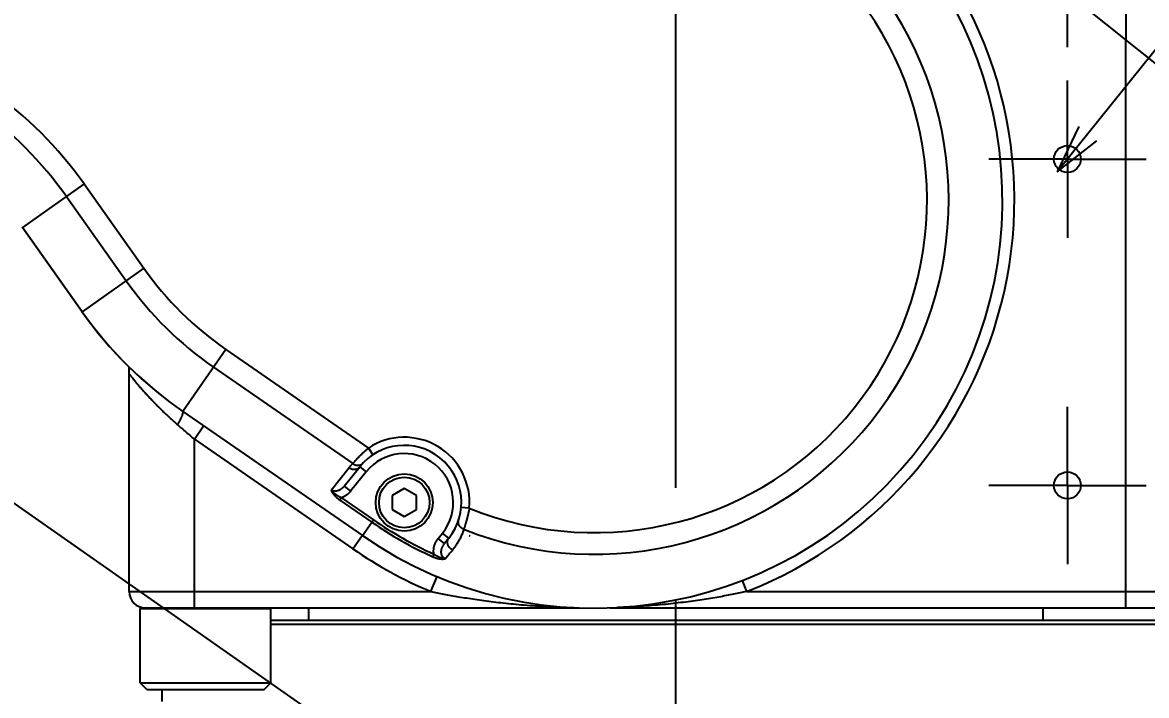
# Model space of a CAD drawing. Extents: x 0 to 3364, y 0 to 2376.
# Drawn here: x 1743.5 to 1881.2, y 1127.6 to 1210.1 of the extents above; entities that cross this region are included whole.
import ezdxf

# ---------------------------------------------------------------- set-up
doc = ezdxf.new("R2010")
doc.units = 0
doc.header["$LTSCALE"] = 185.02
doc.header["$PDMODE"] = 3
doc.header["$PDSIZE"] = 0.3125
doc.linetypes.add('CENTER', pattern=[0.6, 0.375, -0.075, 0.075, -0.075])
doc.layers.get('0').update_dxf_attribs({"linetype": 'CONTINUOUS'})
doc.layers.get('DEFPOINTS').update_dxf_attribs({"linetype": 'CONTINUOUS'})
doc.layers.add('95_ALL_DIM', color=7, linetype='CONTINUOUS')
doc.layers.add('DEFAULT_1', color=7, linetype='CENTER')
doc.styles.get("Standard").update_dxf_attribs({"font": 'txt', "width": 0.8})
doc.dimstyles.new('DIMSTYLE_1', dxfattribs={"dimtxt": 16, "dimasz": 6, "dimexe": 0.18, "dimexo": 0.0625, "dimgap": 0.09, "dimtad": 1, "dimdec": 3, "dimdsep": 46, "dimtxsty": 'Standard', "dimblk": 'OPEN', "dimblk1": 'OPEN', "dimblk2": 'OPEN', "dimcen": 0.09, "dimadec": 0, "dimazin": 0, "dimtp": 0.3, "dimtm": 0.3, "dimtfac": 1, "dimtdec": 3, "dimtofl": 0, "dimtmove": 0, "dimatfit": 3, "dimldrblk": 'OPEN', "dimfxl": 1, "dimtolj": 1, "dimarcsym": 0})
doc.dimstyles.new('DIMSTYLE_17', dxfattribs={"dimtxt": 16, "dimasz": 6, "dimexe": 0.18, "dimexo": 0.0625, "dimgap": 0.09, "dimtad": 1, "dimtih": 1, "dimtoh": 1, "dimdec": 3, "dimdsep": 46, "dimtxsty": 'Standard', "dimblk": 'OPEN', "dimblk1": 'OPEN', "dimblk2": 'OPEN', "dimcen": 0.09, "dimadec": 0, "dimazin": 0, "dimtp": 0.1, "dimtm": 0.1, "dimtfac": 1, "dimtdec": 3, "dimtofl": 0, "dimtmove": 0, "dimatfit": 3, "dimldrblk": 'OPEN', "dimfxl": 1, "dimtolj": 1, "dimarcsym": 0})
doc.dimstyles.new('DIMSTYLE_18', dxfattribs={"dimtxt": 16, "dimasz": 6, "dimexe": 0.18, "dimexo": 0.0625, "dimgap": 0.09, "dimtad": 1, "dimtih": 1, "dimtoh": 1, "dimdec": 3, "dimdsep": 46, "dimtxsty": 'Standard', "dimblk": 'OPEN', "dimblk1": 'OPEN', "dimblk2": 'OPEN', "dimcen": 0.09, "dimadec": 0, "dimazin": 0, "dimtp": 0.2, "dimtm": 0.2, "dimtfac": 1, "dimtdec": 3, "dimtofl": 0, "dimtmove": 0, "dimatfit": 3, "dimldrblk": 'OPEN', "dimfxl": 1, "dimtolj": 1, "dimarcsym": 0})
doc.dimstyles.new('DIMSTYLE_19', dxfattribs={"dimtxt": 16, "dimasz": 6, "dimexe": 0.18, "dimexo": 0.0625, "dimgap": 0.09, "dimtad": 1, "dimtih": 1, "dimtoh": 1, "dimdec": 3, "dimdsep": 46, "dimtxsty": 'Standard', "dimblk": 'OPEN', "dimblk1": 'OPEN', "dimblk2": 'OPEN', "dimcen": 0.09, "dimadec": 0, "dimazin": 0, "dimtp": 0.012, "dimtfac": 1, "dimtdec": 3, "dimtofl": 0, "dimtmove": 0, "dimatfit": 3, "dimldrblk": 'OPEN', "dimfxl": 1, "dimtolj": 1, "dimarcsym": 0})
doc.dimstyles.new('DIMSTYLE_2', dxfattribs={"dimtxt": 16, "dimasz": 6, "dimexe": 0.18, "dimexo": 0.0625, "dimgap": 0.09, "dimtad": 1, "dimdec": 3, "dimdsep": 46, "dimtxsty": 'Standard', "dimblk": 'OPEN', "dimblk1": 'OPEN', "dimblk2": 'OPEN', "dimcen": 0.09, "dimadec": 0, "dimazin": 0, "dimtp": 0.5, "dimtm": 0.5, "dimtfac": 1, "dimtdec": 3, "dimtofl": 0, "dimtmove": 0, "dimatfit": 3, "dimldrblk": 'OPEN', "dimfxl": 1, "dimtolj": 1, "dimarcsym": 0})
doc.dimstyles.new('DIMSTYLE_3', dxfattribs={"dimtxt": 16, "dimasz": 6, "dimexe": 0.18, "dimexo": 0.0625, "dimgap": 0.09, "dimtad": 1, "dimdec": 3, "dimdsep": 46, "dimtxsty": 'Standard', "dimblk": 'OPEN', "dimblk1": 'OPEN', "dimblk2": 'OPEN', "dimcen": 0.09, "dimadec": 0, "dimazin": 0, "dimtp": 0.8, "dimtm": 0.8, "dimtfac": 1, "dimtdec": 3, "dimtofl": 0, "dimtmove": 0, "dimatfit": 3, "dimldrblk": 'OPEN', "dimfxl": 1, "dimtolj": 1, "dimarcsym": 0})

# ---------------------------------------------------------------- blocks, each defined once
blk = doc.blocks.new('_OPEN')
at = {"color": 0, "linetype": 'ByBlock'}
for p, q in [((0, 0), (-1, 0.233)), ((-1, -0.233), (0, 0)), ((-1, 0), (0, 0))]:
    blk.add_line(p, q, dxfattribs=at)
blk = doc.blocks.new('*D3')
at = {"layer": '95_ALL_DIM', "color": 0, "transparency": 16777216}
for p, q in [((1808.16, 1260.3), (2131.2, 1260.3)), ((2131.02, 946.3), (2131.02, 1254.3)), ((1752.59, 940.3), (2131.2, 940.3))]:
    blk.add_line(p, q, dxfattribs=at)
at = {"layer": 'DEFPOINTS', "color": 0, "transparency": 16777216}
for p in [(1808.1, 1260.3), (2131.02, 1260.3), (1752.52, 940.3)]:
    blk.add_point(p, dxfattribs=at)
at = {"layer": '95_ALL_DIM', "color": 0, "transparency": 16777216, "xscale": 6, "yscale": 6, "zscale": 6}
for p, rotation in [((2131.02, 1260.3), 90), ((2131.02, 940.3), 270)]:
    blk.add_blockref('_OPEN', p, dxfattribs=dict(at, rotation=rotation))
at = {"layer": '95_ALL_DIM', "color": 0, "transparency": 16777216, "insert": (2122.93, 1093.69), "char_height": 16, "attachment_point": 5, "rotation": 90}
blk.add_mtext('\\A1;320', dxfattribs=at)
blk = doc.blocks.new('*D8')
at = {"layer": '95_ALL_DIM', "color": 0, "transparency": 16777216}
for p, q in [((1702.59, 1581.8), (2183.2, 1581.8)), ((2183.02, 946.3), (2183.02, 1575.8)), ((1902.59, 940.3), (2183.2, 940.3))]:
    blk.add_line(p, q, dxfattribs=at)
at = {"layer": 'DEFPOINTS', "color": 0, "transparency": 16777216}
for p in [(1702.52, 1581.8), (2183.02, 1581.8), (1902.52, 940.3)]:
    blk.add_point(p, dxfattribs=at)
at = {"layer": '95_ALL_DIM', "color": 0, "transparency": 16777216, "xscale": 6, "yscale": 6, "zscale": 6}
for p, rotation in [((2183.02, 1581.8), 90), ((2183.02, 940.3), 270)]:
    blk.add_blockref('_OPEN', p, dxfattribs=dict(at, rotation=rotation))
at = {"layer": '95_ALL_DIM', "color": 0, "transparency": 16777216, "insert": (2158.93, 1269.38), "char_height": 16, "attachment_point": 5, "rotation": 90}
blk.add_mtext('\\A1;641.5\\P(Including the lamp)', dxfattribs=at)
blk = doc.blocks.new('*D17')
at = {"layer": '95_ALL_DIM', "color": 0, "transparency": 16777216}
for p, q in [((1408.52, 1506.24), (1408.52, 792.12)), ((1823.52, 927.65), (1823.52, 792.12)), ((1817.52, 792.3), (1414.52, 792.3))]:
    blk.add_line(p, q, dxfattribs=at)
at = {"layer": 'DEFPOINTS', "color": 0, "transparency": 16777216}
for p in [(1408.52, 1506.3), (1823.52, 927.71), (1408.52, 792.3)]:
    blk.add_point(p, dxfattribs=at)
at = {"layer": '95_ALL_DIM', "color": 0, "transparency": 16777216, "xscale": 6, "yscale": 6, "zscale": 6, "rotation": 180}
blk.add_blockref('_OPEN', (1408.52, 792.3), dxfattribs=at)
at = {"layer": '95_ALL_DIM', "color": 0, "transparency": 16777216, "xscale": 6, "yscale": 6, "zscale": 6}
blk.add_blockref('_OPEN', (1823.52, 792.3), dxfattribs=at)
at = {"layer": '95_ALL_DIM', "color": 0, "transparency": 16777216, "insert": (1621.18, 800.39), "char_height": 16, "attachment_point": 5}
blk.add_mtext('\\A1;415', dxfattribs=at)
blk = doc.blocks.new('*D63')
at = {"layer": '95_ALL_DIM', "color": 0, "transparency": 16777216}
for p, q in [((1823.52, 1295.52), (1823.52, 1297.49)), ((1829.52, 1297.31), (1865.52, 1297.31)), ((1871.52, 1207.01), (1871.52, 1297.49))]:
    blk.add_line(p, q, dxfattribs=at)
at = {"layer": 'DEFPOINTS', "color": 0, "transparency": 16777216}
for p in [(1871.52, 1297.31), (1823.52, 1295.46), (1871.52, 1206.95)]:
    blk.add_point(p, dxfattribs=at)
at = {"layer": '95_ALL_DIM', "color": 0, "transparency": 16777216, "xscale": 6, "yscale": 6, "zscale": 6, "rotation": 180}
blk.add_blockref('_OPEN', (1823.52, 1297.31), dxfattribs=at)
at = {"layer": '95_ALL_DIM', "color": 0, "transparency": 16777216, "xscale": 6, "yscale": 6, "zscale": 6}
blk.add_blockref('_OPEN', (1871.52, 1297.31), dxfattribs=at)
at = {"layer": '95_ALL_DIM', "color": 0, "transparency": 16777216, "insert": (1848.18, 1305.4), "char_height": 16, "attachment_point": 5}
blk.add_mtext('\\A1;48', dxfattribs=at)
blk = doc.blocks.new('*D73')
at = {"layer": '95_ALL_DIM', "color": 0, "transparency": 16777216}
for p, q in [((1904.51, 1234.36), (1874.03, 1196.42)), ((2097.31, 1234.36), (1904.51, 1234.36))]:
    blk.add_line(p, q, dxfattribs=at)
at = {"layer": 'DEFPOINTS', "color": 0, "transparency": 16777216}
for p in [(1872.78, 1194.86), (1870.27, 1191.74)]:
    blk.add_point(p, dxfattribs=at)
at = {"layer": '95_ALL_DIM', "color": 0, "transparency": 16777216, "xscale": 6, "yscale": 6, "zscale": 6, "rotation": 231.2272972867239}
blk.add_blockref('_OPEN', (1870.27, 1191.74), dxfattribs=at)
at = {"layer": '95_ALL_DIM', "color": 0, "transparency": 16777216, "insert": (2014.11, 1255.79), "char_height": 16, "attachment_point": 5}
blk.add_mtext('\\A1; 2-M depth 7\\P(Front & Back)', dxfattribs=at)
blk = doc.blocks.new('*D74')
at = {"layer": '95_ALL_DIM', "color": 0, "transparency": 16777216}
for p, q in [((1466.49, 1154.61), (1661.43, 1154.61)), ((1661.43, 1154.61), (1784.22, 1095.17))]:
    blk.add_line(p, q, dxfattribs=at)
at = {"layer": 'DEFPOINTS', "color": 0, "transparency": 16777216}
for p in [(1782.42, 1096.04), (1789.62, 1092.56)]:
    blk.add_point(p, dxfattribs=at)
at = {"layer": '95_ALL_DIM', "color": 0, "transparency": 16777216, "xscale": 6, "yscale": 6, "zscale": 6, "rotation": 334.1712205210118}
blk.add_blockref('_OPEN', (1789.62, 1092.56), dxfattribs=at)
at = {"layer": '95_ALL_DIM', "color": 0, "transparency": 16777216, "insert": (1551.83, 1176.03), "char_height": 16, "attachment_point": 5}
blk.add_mtext('\\A1;2-M∅8 depth 16 \\P(Front & Back)', dxfattribs=at)
blk = doc.blocks.new('*D75')
at = {"layer": '95_ALL_DIM', "color": 0, "transparency": 16777216}
for p, q in [((1471.96, 1209.27), (1659.35, 1209.27)), ((1659.35, 1209.27), (1821.07, 1096.02))]:
    blk.add_line(p, q, dxfattribs=at)
at = {"layer": 'DEFPOINTS', "color": 0, "transparency": 16777216}
for p in [(1821.07, 1096.02), (1825.98, 1092.58)]:
    blk.add_point(p, dxfattribs=at)
at = {"layer": '95_ALL_DIM', "color": 0, "transparency": 16777216, "xscale": 6, "yscale": 6, "zscale": 6, "rotation": 324.9986121584266}
blk.add_blockref('_OPEN', (1825.98, 1092.58), dxfattribs=at)
at = {"layer": '95_ALL_DIM', "color": 0, "transparency": 16777216, "insert": (1555.16, 1230.69), "char_height": 16, "attachment_point": 5}
blk.add_mtext('\\A1;%%c6H7 depth 5 \\P(Front & Back)', dxfattribs=at)
blk = doc.blocks.new('*D79')
at = {"color": 0, "transparency": 16777216}
for p, q in [((1408.52, 1506.24), (1408.52, 752.12)), ((2023.02, 992.24), (2023.02, 752.12)), ((1414.52, 752.3), (2017.02, 752.3))]:
    blk.add_line(p, q, dxfattribs=at)
at = {"layer": 'DEFPOINTS', "color": 0, "transparency": 16777216}
for p in [(1408.52, 1506.3), (2023.02, 992.3), (2023.02, 752.3)]:
    blk.add_point(p, dxfattribs=at)
at = {"color": 0, "transparency": 16777216, "xscale": 6, "yscale": 6, "zscale": 6, "rotation": 180}
blk.add_blockref('_OPEN', (1408.52, 752.3), dxfattribs=at)
at = {"color": 0, "transparency": 16777216, "xscale": 6, "yscale": 6, "zscale": 6}
blk.add_blockref('_OPEN', (2023.02, 752.3), dxfattribs=at)
at = {"color": 0, "transparency": 16777216, "insert": (1710.74, 760.39), "char_height": 16, "attachment_point": 5}
blk.add_mtext('\\A1;614.5', dxfattribs=at)

msp = doc.modelspace()

# ---------------------------------------------------------------- linework, layer by layer
for p, q in [((1835.6676, 1242.3014), (1903.5678, 1187.9813)), ((1878.7274, 1207.8536), (1878.7274, 1226.4397)), ((1878.6835, 1138.3014), (1878.6835, 1207.8887)), ((1751.0048, 1190.2522), (1743.4602, 1184.9064)), ((1751.0048, 1190.2522), (1758.3262, 1179.9195)), ((1748.8435, 1188.7208), (1756.165, 1178.388)), ((1750.7378, 1174.6088), (1743.4163, 1184.9415)), ((1750.7817, 1174.5736), (1743.4602, 1184.9064)), ((1758.3262, 1179.9195), (1750.7817, 1174.5736)), ((1768.3901, 1169.9675), (1763.1289, 1162.3637)), ((1768.3901, 1169.9675), (1785.8486, 1157.8879)), ((1756.5239, 1140.3014), (1756.5239, 1167.8114)), ((1766.8829, 1167.7892), (1783.9432, 1155.9851)), ((1763.1289, 1162.3637), (1785.1184, 1147.149)), ((1764.5239, 1158.9712), (1765.6597, 1160.6127)), ((1764.5239, 1158.9712), (1783.9365, 1145.5394)), ((1764.5239, 1138.3014), (1764.5239, 1158.9712)), ((1785.8486, 1157.8879), (1786.3992, 1157.0531)), ((1781.2972, 1152.7223), (1783.5047, 1155.4816)), ((1782.8931, 1153.2144), (1784.7879, 1155.583)), ((1785.5688, 1154.9583), (1783.6739, 1152.5897)), ((1784.7879, 1155.583), (1785.5688, 1154.9583)), ((1782.8931, 1153.2144), (1783.6739, 1152.5897)), ((1782.5638, 1151.7951), (1782.3629, 1151.5047)), ((1782.5638, 1151.7951), (1786.4653, 1149.0956)), ((1790.254, 1152.9301), (1788.7644, 1152.0701)), ((1788.7644, 1152.0701), (1788.7644, 1150.3501)), ((1791.7436, 1152.0701), (1790.254, 1152.9301)), ((1791.7436, 1150.3501), (1791.7436, 1152.0701)), ((1782.3629, 1151.5047), (1786.2644, 1148.8052)), ((1788.7644, 1150.3501), (1790.254, 1149.4901)), ((1790.254, 1149.4901), (1791.7436, 1150.3501)), ((1798.2235, 1150.5118), (1797.2273, 1150.5991)), ((1785.1184, 1147.149), (1786.4653, 1149.0956)), ((1783.9365, 1145.5394), (1785.0723, 1147.1809)), ((1794.4026, 1146.7912), (1794.9392, 1147.462)), ((1795.1835, 1146.1665), (1794.4026, 1146.7912)), ((1795.7201, 1146.8373), (1794.9392, 1147.462)), ((1795.7201, 1146.8373), (1795.1835, 1146.1665)), ((1798.1972, 1147.1607), (1798.2643, 1147.107)), ((1793.8795, 1144.8929), (1793.7335, 1144.5713)), ((1793.5239, 1140.3014), (1794.2874, 1142.1338)), ((1831.6592, 1141.6547), (1832.1854, 1140.3014)), ((1756.5239, 1140.3014), (1793.5239, 1140.3014)), ((1832.1854, 1140.3014), (1903.5239, 1140.3014)), ((1757.8947, 1138.2014), (1757.9947, 1138.3014)), ((1757.8947, 1138.2014), (1773.8947, 1138.2014)), ((1757.8947, 1129.1014), (1757.8947, 1138.2014)), ((1757.9947, 1138.3014), (1811.6961, 1138.3014)), ((1773.8947, 1138.2014), (1773.7947, 1138.3014)), ((1773.8947, 1129.1014), (1773.8947, 1138.2014)), ((1778.5239, 1138.3014), (1778.5239, 1136.8014)), ((1815.4278, 1138.3014), (1901.5239, 1138.3014)), ((1868.5239, 1138.3014), (1868.5239, 1136.8014)), ((1773.8947, 1136.8014), (1886.0238, 1136.8014)), ((1773.8947, 1136.3011), (1886.4658, 1136.3011)), ((1757.8947, 1129.1014), (1773.8947, 1129.1014)), ((1758.6947, 1128.3014), (1757.8947, 1129.1014)), ((1758.6947, 1128.3014), (1773.0947, 1128.3014)), ((1760.5239, 1128.3014), (1760.5239, 1126.8014)), ((1773.0947, 1128.3014), (1773.8947, 1129.1014))]:
    msp.add_line(p, q)
for centre, radius in [((1871.5239, 1193.3014), 1.65), ((1790.254, 1151.2101), 3.5), ((1871.5239, 1153.3014), 1.65), ((1790.254, 1151.2101), 3.1)]:
    msp.add_circle(centre, radius)
for centre, radius, start, end in [((1723.5678, 1260.2663), 58, 29.360059, 253.320324), ((1813.5239, 1188.3014), 51.5, 291.245104, 47.360059), ((1813.5678, 1188.2663), 50, 235.320324, 47.360059), ((1813.5678, 1188.2663), 43.4023, 248.329831, 34.350553), ((1813.5678, 1188.2663), 40.7535, 247.881957, 34.798427), ((1710.8229, 1161.7805), 49.2465, 35.320324, 73.320324), ((1710.8229, 1161.7805), 46.5977, 35.320324, 73.320324), ((1791.5783, 1203.481), 40.7535, 215.320324, 235.320324), ((1791.5783, 1203.481), 43.4023, 215.320324, 235.320324), ((1791.5344, 1203.5161), 50, 215.320324, 231.453095), ((1791.5783, 1203.481), 50, 215.320324, 235.320324), ((1790.254, 1151.2101), 8, 354.992432, 123.413751), ((1790.254, 1151.2101), 7, 321.340218, 141.340183), ((1790.254, 1151.2101), 6, 321.340192, 141.340192), ((1813.5678, 1188.2663), 47.6328, 235.320324, 245.585425), ((1813.5678, 1188.2663), 47.986, 235.320324, 245.585424), ((1813.5678, 1188.2663), 43.8853, 249.497708, 249.608312), ((1790.254, 1151.2101), 9, 332.877151, 333.049243), ((1813.5239, 1188.3014), 52, 235.320324, 247.380135), ((1758.5239, 1140.3014), 2, 180, 270)]:
    msp.add_arc(centre, radius, start, end)
for points, start_tangent, end_tangent in [([(1756.5239, 1166.9891), (1756.5277, 1166.9842), (1756.5394, 1166.9695), (1756.559, 1166.9447), (1756.5869, 1166.9096), (1756.6232, 1166.8638), (1756.6683, 1166.8071), (1756.7226, 1166.7392), (1756.7865, 1166.6594), (1756.8608, 1166.5672), (1756.9461, 1166.4619), (1757.0432, 1166.3429), (1757.1525, 1166.2098), (1757.2746, 1166.0622), (1757.4098, 1165.9001), (1757.5587, 1165.7233), (1757.7214, 1165.5321), (1757.8983, 1165.3266), (1758.0895, 1165.1071), (1758.2953, 1164.8739), (1758.5159, 1164.6274), (1758.7511, 1164.3684), (1759.0004, 1164.0981), (1759.2636, 1163.8174), (1759.54, 1163.5276), (1759.8288, 1163.2303), (1760.1292, 1162.9268), (1760.4402, 1162.6185), (1760.7606, 1162.3072), (1761.0891, 1161.9943), (1761.4248, 1161.6813), (1761.7663, 1161.3695), (1762.1125, 1161.0601), (1762.4624, 1160.7541)], (0.6196588, -0.78487131), (0.75635507, -0.6541613)), ([(1762.4624, 1160.7541), (1762.5308, 1160.8616), (1762.5967, 1160.9687), (1762.6599, 1161.0749), (1762.7202, 1161.1797), (1762.7772, 1161.2827), (1762.8307, 1161.3836), (1762.8805, 1161.4818), (1762.9264, 1161.5769), (1762.9682, 1161.6686), (1763.0057, 1161.7565), (1763.0388, 1161.8402), (1763.0674, 1161.9193), (1763.0912, 1161.9936), (1763.1103, 1162.0627), (1763.1245, 1162.1262), (1763.1337, 1162.1841), (1763.138, 1162.236), (1763.1373, 1162.2816), (1763.1316, 1162.3209), (1763.121, 1162.3536)], (0.54260322, 0.83998913), (-0.4075336, 0.91319021)), ([(1763.121, 1162.3536), (1763.1112, 1162.3717)], (-0.40753359, 0.91319022), (-0.54939954, 0.83555978)), ([(1762.4624, 1160.7541), (1762.798, 1160.4639), (1763.1377, 1160.1701), (1763.4809, 1159.8733), (1763.8267, 1159.5741), (1764.1747, 1159.2732), (1764.5239, 1158.9712)], (0.75635539, -0.65416093), (0.75635539, -0.65416093)), ([(1783.9432, 1155.9851), (1784.0019, 1156.0535), (1784.0672, 1156.1285), (1784.1388, 1156.2099), (1784.2166, 1156.2972), (1784.3005, 1156.39), (1784.3902, 1156.4878), (1784.4857, 1156.5903), (1784.5866, 1156.6969), (1784.6929, 1156.8071), (1784.8043, 1156.9205), (1784.9206, 1157.0367), (1785.0415, 1157.1551), (1785.1667, 1157.2754), (1785.2961, 1157.397), (1785.4294, 1157.5195), (1785.5661, 1157.6425), (1785.7059, 1157.7654), (1785.8486, 1157.8879)], (0.65007395, 0.75987095), (0.76251426, 0.64697141)), ([(1783.5047, 1155.4816), (1783.6458, 1155.6531), (1783.792, 1155.8209), (1783.9432, 1155.9851)], (0.62469481, 0.780869), (0.68763527, 0.72605629)), ([(1783.9432, 1155.9851), (1784.0125, 1155.9375), (1784.085, 1155.8954), (1784.16, 1155.8591), (1784.237, 1155.8288), (1784.3156, 1155.8049), (1784.3951, 1155.7874), (1784.4749, 1155.7765), (1784.5545, 1155.7723), (1784.6333, 1155.7748), (1784.7108, 1155.7839), (1784.7864, 1155.7997), (1784.8596, 1155.8219), (1784.9299, 1155.8505), (1784.9966, 1155.8853), (1785.0595, 1155.9259), (1785.1179, 1155.9721), (1785.1716, 1156.0236)], (0.80255054, -0.59658414), (0.6876352, 0.72605635)), ([(1783.5047, 1155.4816), (1783.5746, 1155.4355), (1783.6475, 1155.3948), (1783.7229, 1155.3598), (1783.8004, 1155.3307), (1783.8793, 1155.3079), (1783.9591, 1155.2913), (1784.0392, 1155.2812), (1784.1191, 1155.2776), (1784.1982, 1155.2805), (1784.276, 1155.29), (1784.3519, 1155.3059), (1784.4253, 1155.3281), (1784.4959, 1155.3566), (1784.5629, 1155.391), (1784.6261, 1155.4311), (1784.6849, 1155.4767), (1784.739, 1155.5275), (1784.7879, 1155.583)], (0.81352466, -0.58153041), (0.62469505, 0.78086881)), ([(1782.8931, 1153.2144), (1782.83, 1153.1396), (1782.7634, 1153.0683), (1782.6938, 1153.0012), (1782.6216, 1152.9384), (1782.5473, 1152.8803), (1782.4714, 1152.8272), (1782.3943, 1152.7793), (1782.3165, 1152.7368), (1782.2385, 1152.6998), (1782.1607, 1152.6682), (1782.0834, 1152.6421), (1782.0071, 1152.6215), (1781.9319, 1152.6062), (1781.8582, 1152.5962), (1781.7864, 1152.5914), (1781.7166, 1152.5917), (1781.649, 1152.5968), (1781.5836, 1152.6067), (1781.5204, 1152.6212), (1781.46, 1152.6403), (1781.4025, 1152.6637), (1781.3481, 1152.6911), (1781.2972, 1152.7223)], (-0.62469535, -0.78086857), (-0.83096187, 0.55632937)), ([(1781.2972, 1152.7223), (1781.3162, 1152.6986), (1781.3351, 1152.6759), (1781.3544, 1152.6535), (1781.3747, 1152.6307), (1781.3967, 1152.6068), (1781.421, 1152.5812), (1781.4483, 1152.5534), (1781.4784, 1152.5238), (1781.5117, 1152.4922), (1781.5491, 1152.4579), (1781.5914, 1152.4205), (1781.6388, 1152.3801), (1781.6929, 1152.3359), (1781.7547, 1152.2874), (1781.8262, 1152.2337), (1781.9083, 1152.1749), (1781.9968, 1152.1147), (1782.0881, 1152.0558), (1782.181, 1151.9989), (1782.2752, 1151.9443), (1782.3706, 1151.892), (1782.4669, 1151.8422), (1782.5638, 1151.7951)], (0.6186872, -0.78563742), (0.90492826, -0.42556415)), ([(1781.2972, 1152.7223), (1781.3047, 1152.7019), (1781.3125, 1152.6818), (1781.3208, 1152.6613), (1781.3299, 1152.6398), (1781.3403, 1152.6165), (1781.3523, 1152.5909), (1781.3664, 1152.5621), (1781.3829, 1152.5303), (1781.4021, 1152.4951), (1781.425, 1152.4556), (1781.4524, 1152.411), (1781.4849, 1152.3612), (1781.5241, 1152.3047), (1781.5717, 1152.2406), (1781.6299, 1152.1674), (1781.7006, 1152.0848), (1781.7807, 1151.9979), (1781.8672, 1151.9108), (1781.9586, 1151.825), (1782.0544, 1151.741), (1782.154, 1151.6593), (1782.2571, 1151.5804), (1782.3629, 1151.5047)], (0.33665313, -0.94162873), (0.82234535, -0.56898868)), ([(1783.6739, 1152.5897), (1783.5712, 1152.4692), (1783.4616, 1152.3555), (1783.3458, 1152.2494), (1783.2244, 1152.1513), (1783.0984, 1152.0617), (1782.9685, 1151.9811), (1782.8356, 1151.9097), (1782.7004, 1151.8476), (1782.5638, 1151.7951)], (-0.62469664, -0.78086753), (-0.94430302, -0.32907721)), ([(1798.2235, 1150.5118), (1798.1888, 1150.3306), (1798.1526, 1150.151), (1798.1149, 1149.9739), (1798.076, 1149.7997), (1798.0361, 1149.6289), (1797.9954, 1149.462), (1797.9542, 1149.2995), (1797.9126, 1149.142), (1797.8709, 1148.9897), (1797.8295, 1148.8432), (1797.7886, 1148.703), (1797.7485, 1148.5694), (1797.7095, 1148.443), (1797.6718, 1148.3241), (1797.6359, 1148.2131), (1797.6019, 1148.1105), (1797.5702, 1148.0165), (1797.5409, 1147.9314)], (-0.18259851, -0.98318756), (-0.32720495, -0.9449534)), ([(1797.5409, 1147.9314), (1797.4637, 1147.9642), (1797.3893, 1148.0025), (1797.3182, 1148.046), (1797.251, 1148.0946), (1797.1882, 1148.1478), (1797.1302, 1148.2053), (1797.0773, 1148.2666), (1797.0301, 1148.3314), (1796.9887, 1148.3991), (1796.9536, 1148.4693), (1796.9248, 1148.5416), (1796.9028, 1148.6153), (1796.8875, 1148.6899), (1796.8792, 1148.765), (1796.8778, 1148.84), (1796.8834, 1148.9144), (1796.896, 1148.9877), (1796.9154, 1149.0592)], (-0.93459645, 0.35570981), (0.30727301, 0.9516214)), ([(1797.5409, 1147.9314), (1797.3788, 1147.4757), (1797.1875, 1147.028), (1796.9691, 1146.5934), (1796.7254, 1146.1751), (1796.458, 1145.7749), (1796.1689, 1145.3944)], (-0.30597434, -0.95203976), (-0.62883292, -0.77754046)), ([(1793.8795, 1144.8929), (1793.8611, 1145.022), (1793.8506, 1145.1546), (1793.8483, 1145.29), (1793.8545, 1145.4279), (1793.8694, 1145.5675), (1793.8931, 1145.7085), (1793.9259, 1145.85), (1793.9677, 1145.9913), (1794.0186, 1146.1317), (1794.0785, 1146.2703), (1794.1471, 1146.4063), (1794.2243, 1146.539), (1794.3096, 1146.6676), (1794.4026, 1146.7912)], (-0.17192199, 0.98511057), (0.62469356, 0.78087)), ([(1795.3007, 1144.3206), (1795.2441, 1144.3427), (1795.19, 1144.3691), (1795.1387, 1144.3996), (1795.0902, 1144.4342), (1795.0447, 1144.4727), (1795.0025, 1144.5152), (1794.9634, 1144.5616), (1794.9277, 1144.6119), (1794.8954, 1144.6663), (1794.8669, 1144.7245), (1794.8424, 1144.7864), (1794.8222, 1144.8517), (1794.8063, 1144.9203), (1794.795, 1144.9922), (1794.7884, 1145.0672), (1794.7868, 1145.145), (1794.7902, 1145.2253), (1794.799, 1145.308), (1794.8131, 1145.3927), (1794.8327, 1145.4789), (1794.8578, 1145.5663), (1794.8886, 1145.6543), (1794.9249, 1145.7425), (1794.9665, 1145.8304), (1795.0135, 1145.9172), (1795.0655, 1146.0025), (1795.1222, 1146.0858), (1795.1835, 1146.1665)], (-0.94515774, 0.32661421), (0.62469477, 0.78086903)), ([(1796.1689, 1145.3944), (1796.096, 1145.4331), (1796.0259, 1145.4771), (1795.9591, 1145.5262), (1795.896, 1145.58), (1795.8371, 1145.6382), (1795.7827, 1145.7003), (1795.7333, 1145.766), (1795.6891, 1145.8347), (1795.6505, 1145.906), (1795.6178, 1145.9794), (1795.5912, 1146.0544), (1795.5708, 1146.1306), (1795.5568, 1146.2072), (1795.5493, 1146.284), (1795.5484, 1146.3602), (1795.554, 1146.4354), (1795.5662, 1146.5091), (1795.5847, 1146.5807), (1795.6096, 1146.6498), (1795.6406, 1146.7159), (1795.6775, 1146.7785), (1795.7201, 1146.8373)], (-0.90000511, 0.43587935), (0.62469556, 0.7808684)), ([(1793.8795, 1144.8929), (1793.9619, 1144.8392), (1794.046, 1144.7876), (1794.1315, 1144.7381), (1794.2182, 1144.6906), (1794.3058, 1144.6454), (1794.3944, 1144.6024), (1794.4834, 1144.5617), (1794.5703, 1144.5244), (1794.6525, 1144.4913), (1794.7273, 1144.463), (1794.7941, 1144.4393), (1794.8548, 1144.4192), (1794.9097, 1144.402), (1794.9596, 1144.3875), (1795.0052, 1144.3752), (1795.0472, 1144.3646), (1795.0859, 1144.3557), (1795.1211, 1144.3482), (1795.1533, 1144.3418), (1795.1834, 1144.3365), (1795.2123, 1144.3318), (1795.2409, 1144.3277), (1795.27, 1144.3239), (1795.3007, 1144.3206)], (0.83101044, -0.55625682), (0.99510758, -0.09879729)), ([(1796.1689, 1145.3944), (1795.7383, 1144.8619), (1795.3007, 1144.3206)], (-0.62883237, -0.7775409), (-0.6286118, -0.77771924)), ([(1793.7335, 1144.5713), (1793.8445, 1144.5231), (1793.9565, 1144.4789), (1794.0691, 1144.4388), (1794.1816, 1144.4031), (1794.2933, 1144.3719), (1794.404, 1144.3453), (1794.5126, 1144.3235), (1794.6156, 1144.3068), (1794.7097, 1144.2953), (1794.7922, 1144.2882), (1794.8631, 1144.2846), (1794.9249, 1144.2833), (1794.9788, 1144.2838), (1795.0257, 1144.2854), (1795.0671, 1144.2879), (1795.1038, 1144.2908), (1795.1365, 1144.2942), (1795.1654, 1144.2976), (1795.191, 1144.3011), (1795.2144, 1144.3046), (1795.2364, 1144.3083), (1795.2576, 1144.3121), (1795.2788, 1144.3161), (1795.3007, 1144.3206)], (0.91057801, -0.41333725), (0.97835738, 0.20692228)), ([(1793.5239, 1140.3014), (1794.2856, 1140.1462), (1795.0971, 1139.9886), (1795.9653, 1139.8285), (1796.891, 1139.6674), (1797.8743, 1139.5068), (1798.9167, 1139.3483), (1800.0165, 1139.1939), (1801.173, 1139.0454), (1802.3849, 1138.9049), (1803.6481, 1138.7746), (1804.9602, 1138.6564), (1806.3156, 1138.5524), (1807.7087, 1138.4645), (1809.134, 1138.3942), (1810.5831, 1138.343), (1811.0235, 1138.3315)], (0.97898106, -0.20395118), (0.99971045, -0.02406295)), ([(1832.1854, 1140.3014), (1831.422, 1140.1358), (1830.6057, 1139.9674), (1829.7294, 1139.7963), (1828.7933, 1139.6247), (1827.7967, 1139.4542), (1826.739, 1139.2868), (1825.6226, 1139.125), (1824.4485, 1138.9711), (1823.2191, 1138.8276), (1821.9396, 1138.697), (1820.6131, 1138.5816), (1819.2468, 1138.4837), (1817.8467, 1138.4053), (1816.4157, 1138.3478)], (-0.97620056, -0.21686972), (-0.99948398, -0.03212115))]:
    msp.add_spline(points, degree=3, dxfattribs=dict(start_tangent=start_tangent, end_tangent=end_tangent))
at = {"layer": 'DEFAULT_1'}
for p, q in [((1823.5239, 930.993), (1823.5239, 1299.456)), ((1871.5239, 1193.3014), (1871.5239, 1202.9514)), ((1871.5239, 1193.3014), (1861.8739, 1193.3014)), ((1871.5239, 1193.3014), (1881.1739, 1193.3014)), ((1871.5239, 1193.3014), (1871.5239, 1183.6514)), ((1871.5239, 1153.3014), (1871.5239, 1162.9514)), ((1871.5239, 1153.3014), (1861.8739, 1153.3014)), ((1871.5239, 1153.3014), (1881.1739, 1153.3014)), ((1871.5239, 1153.3014), (1871.5239, 1143.6514))]:
    msp.add_line(p, q, dxfattribs=at)

# ---------------------------------------------------------------- dimensions: what is measured, and where the dimension line sits
dim = msp.add_linear_dim(base=(2023.0239, 752.3014), p1=(1408.5239, 1506.3014), p2=(2023.0239, 992.3014), dimstyle='DIMSTYLE_2')
dim.commit()
dim.dimension.update_dxf_attribs({"geometry": '*D79', "text_midpoint": (1710.735, 752.3014), "dimtype": 160})
at = {"layer": '95_ALL_DIM'}
dim = msp.add_linear_dim(base=(2183.0239, 1581.8014), p1=(1902.5239, 940.3014), p2=(1702.5239, 1581.8014), angle=90, text='<>\\P(Including the lamp)', dimstyle='DIMSTYLE_3', dxfattribs=at)
dim.commit()
dim.dimension.update_dxf_attribs({"geometry": '*D8', "text_midpoint": (2183.0239, 1269.3847), "dimtype": 160})
for base, p1, p2, angle, dimstyle, picture, middle in [((1408.5239, 792.3014), (1823.5239, 927.7144), (1408.5239, 1506.3014), 180, 'DIMSTYLE_3', '*D17', (1621.1767, 792.3014)), ((2131.0239, 1260.3014), (1752.5239, 940.3014), (1808.0968, 1260.3014), 90, 'DIMSTYLE_2', '*D3', (2131.0239, 1093.6899))]:
    dim = msp.add_linear_dim(base=base, p1=p1, p2=p2, angle=angle, dimstyle=dimstyle, dxfattribs=at)
    dim.commit()
    dim.dimension.update_dxf_attribs({"geometry": picture, "text_midpoint": middle, "dimtype": 160})
for p1, p2, text, dimstyle, picture, middle in [((1872.7764, 1194.8607), (1870.2714, 1191.7421), ' 2-M depth 7\\P(Front & Back)', 'DIMSTYLE_17', '*D73', (2014.1055, 1234.3623)), ((1782.4235, 1096.0441), (1789.6243, 1092.5587), '2-M<> depth 16 \\P(Front & Back)', 'DIMSTYLE_18', '*D74', (1551.828, 1154.6106))]:
    dim = msp.add_diameter_dim_2p(p1=p1, p2=p2, text=text, dimstyle=dimstyle, dxfattribs=at)
    dim.commit()
    dim.dimension.update_dxf_attribs({"geometry": picture, "text_midpoint": middle, "dimtype": 163})
dim = msp.add_linear_dim(base=(1871.5239, 1297.3079), p1=(1823.5239, 1295.456), p2=(1871.5239, 1206.9514), dimstyle='DIMSTYLE_1', dxfattribs=at)
dim.commit()
dim.dimension.update_dxf_attribs({"geometry": '*D63', "text_midpoint": (1848.1819, 1297.3079), "dimtype": 160})
dim = msp.add_diameter_dim_2p(p1=(1821.0665, 1096.0222), p2=(1825.9813, 1092.5806), text='<> depth 5 \\P(Front & Back)', dimstyle='DIMSTYLE_19', override={"dimpost": '%%c<>H7'}, dxfattribs=at)
dim.commit()
dim.dimension.update_dxf_attribs({"geometry": '*D75', "text_midpoint": (1555.1588, 1209.266), "dimtype": 163})

doc.saveas('drawing.dxf')
